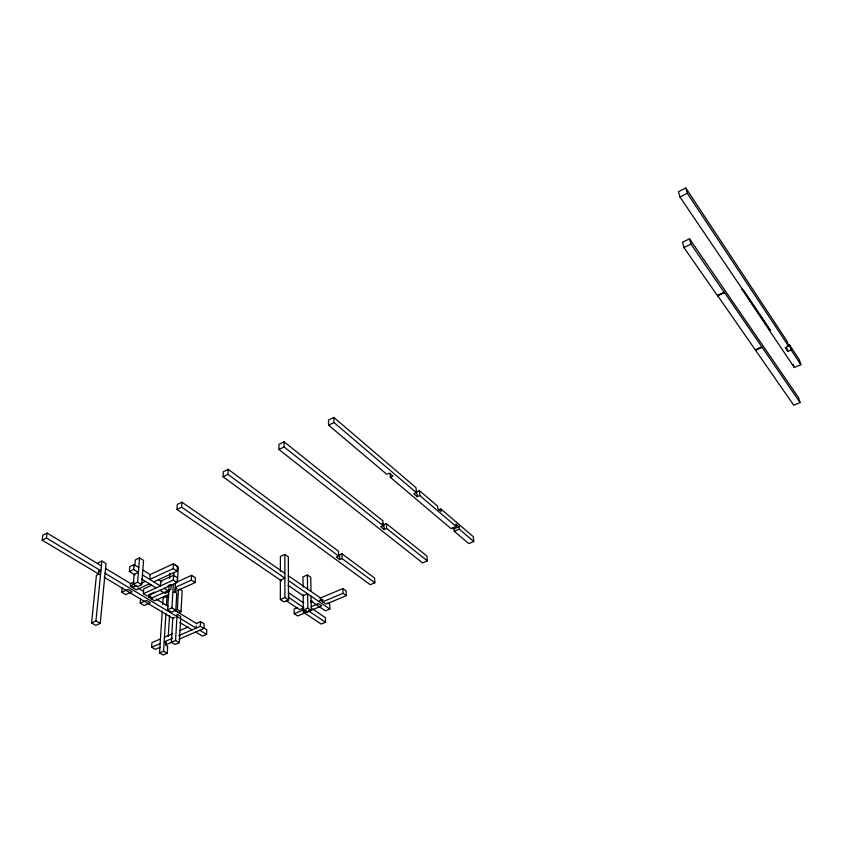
<?xml version="1.0" encoding="UTF-8"?>
<svg xmlns="http://www.w3.org/2000/svg" width="843" height="843" viewBox="0 0 843 843"><rect width="100%" height="100%" fill="white"/><g stroke="black" fill="none" stroke-linecap="round" stroke-linejoin="round"><path stroke-width="1.26" d="M278.949 449.456L278.97 444.366L284.102 441.837L382.954 520.879L383.228 525.769L380.762 526.854L384.176 529.562L386.631 528.487L427.348 560.88L422.543 562.882L278.949 449.456L284.112 446.938L284.102 441.837M280.382 571.522L280.403 556.391L284.85 554.42L288.338 556.886L288.464 599.963L283.912 601.902L280.34 599.51L280.371 580.1L284.871 578.14L181.635 507.191L181.919 502.196L177.251 504.462L176.956 509.467L281.604 580.943M339.74 559.615L336.294 557.075L338.644 556.053L228 474.356L228.158 469.298L223.258 471.701L223.079 476.759L370.203 584.694L374.819 582.776L374.587 578.024L341.931 553.777L339.592 554.789L339.74 559.615L342.089 558.603L374.819 582.776M195.692 632.039L202.499 636.117L206.609 634.368L206.798 629.71L203.416 627.666M179.011 639.173L203.943 628.509L204.143 623.831L200.55 621.649L196.419 623.42M203.943 628.509L200.339 626.328L200.55 621.649M196.314 625.759L196.198 628.109L105.08 573.293M173.658 592.26L195.154 582.608L195.386 577.803L191.572 575.358L175.502 582.639L174.859 592.018L176.788 593.209L175.808 610.227L171.498 612.134L167.599 609.784L169.137 584.916M195.154 582.608L191.329 580.174L191.572 575.358M179.338 642.682L180.771 616.391L177.062 614.147L175.565 640.49L179.338 642.682L175.144 644.474L171.371 642.282L172.815 617.624M181.024 611.681L177.325 609.436L175.26 610.353L178.958 612.598L181.024 611.681L182.162 590.806L179.422 589.099M153.711 581.849L177.114 571.132L177.399 566.285L173.479 563.777L149.622 574.789M151.814 585.2L143.742 588.878L143.384 593.683L147.304 596.043L177.167 582.534L177.441 577.708L173.574 575.263L160.697 581.143L160.37 585.959L142.435 574.894M177.42 582.123L178.284 567.065L174.49 564.641M177.325 609.436L178.431 589.837M177.167 582.534L173.279 580.089L173.574 575.263M175.808 610.227L171.919 607.877L173.321 584.294M173.795 576.433L174.027 572.502M162.235 611.175L159.538 652.956L163.215 655.032L167.241 653.325L167.662 646.296L165.839 645.253L166.05 641.755M168.263 636.423L169.527 615.516M177.114 571.132L173.184 568.635L173.479 563.777M159.538 652.956L163.574 651.239L165.945 613.346M166.429 605.506L166.998 596.349L163.078 598.109L162.657 604.642M169.538 578.372L169.864 573.135M160.022 647.298L155.27 649.331L151.614 647.255L151.93 642.619L160.444 638.941M168.885 594.41L154.554 600.848L150.676 598.509L150.844 596.117L148.747 597.065L148.926 594.673M140.212 603.23L146.482 600.406L150.36 602.734L144.1 605.537L140.212 603.23L140.581 598.456M138.789 567.55L134.058 564.61L129.769 566.622L129.358 571.491L133.668 569.478L138.4 572.408L134.1 574.399L133.31 584.188L137.367 586.644L141.687 584.663L143.542 560.416L139.548 557.908L135.28 559.921L134.796 565.938M133.31 584.188L137.63 582.197L139.548 557.908M149.422 583.809L136.271 589.826L132.298 587.423L132.488 585.01L130.38 585.98L130.581 583.577L105.554 568.424M133.668 569.478L134.058 564.61M121.771 592.25L128.073 589.362L132.056 591.754L125.765 594.631L121.771 592.25L122.193 587.445M98.926 570.574L98.557 574.241L96.429 575.242L91.581 622.956L95.87 625.358L100.222 623.409L106.028 563.588L101.898 561.069L97.662 563.092M91.581 622.956L95.933 620.985L101.898 561.069M99.579 574.536L42.15 540.173L46.46 538.024L47.113 533.05L101.413 565.916M42.15 540.173L42.814 535.2L47.113 533.05M769.49 330.53L794.285 367.495L800.85 364.671L791.113 349.982L787.794 351.426L785.265 347.643L788.595 346.178L786.993 341.057L685.812 187.968L678.499 191.698L679.943 196.999L770.165 330.224L769.49 330.53L741.998 289.244L742.156 289.771M679.943 196.999L687.287 193.268L685.812 187.968M800.06 402.564L798.5 397.538L689.532 238.79L682.503 242.257L683.905 247.515L717.593 295.882L724.432 292.69L724.285 292.163L800.06 402.564L793.737 405.209L717.446 295.366L723.146 292.7M390.362 477.338L451.079 528.624L456.126 526.475L419.793 495.568L417.222 496.706L413.797 493.808L416.379 492.66L415.999 487.697L333.828 417.433L328.475 420.067L328.612 425.188L386.779 474.314L389.382 473.113L392.964 476.147L390.362 477.338L390.13 473.587M683.905 247.515L690.954 244.059L689.532 238.79M223.079 476.759L228 474.356M328.612 425.188L333.986 422.564L333.828 417.433M176.956 509.467L181.635 507.191M98.8 571.796L100.928 570.785L46.46 538.024M130.539 583.588L134.121 581.944M132.298 587.423L136.682 585.4M141.066 583.388L145.46 581.375M173.184 568.635L149.748 579.404L150.096 574.568L142.804 570.037M143.384 593.683L173.279 580.089M150.012 594.189L154.722 592.049M167.694 586.18L171.224 584.578L170.939 589.373L150.676 598.509M191.329 580.174L175.228 587.445L177.146 588.635L175.007 589.605M769.332 330.013L770.007 329.708L743.41 290.003M438.855 509.857L440.889 508.972L441.1 511.427L437.823 508.624L437.612 506.169L419.414 490.615L416.842 491.754L417.222 496.706M167.599 609.784L171.919 607.877M755.317 349.75L761.903 346.831M755.465 350.266L762.061 347.348M787.299 345.83L789.501 344.861L799.227 359.582L800.85 364.671M382.195 523.313L383.902 524.673L386.357 523.598L426.969 556.085L427.348 560.88M174.849 617.424L172.773 618.33L104.079 577.234M310.983 591.396L310.772 577.329L307.4 574.968L302.985 576.865L303.09 587.076M164.448 637.213L172.657 633.673M179.696 630.638L187.905 627.097M151.614 647.255L160.149 643.588M172.604 638.246L164.153 641.871L165.987 642.924M178.632 635.654L200.339 626.328M171.371 642.282L175.565 640.49M165.955 644.758L171.888 642.218M280.34 599.51L284.892 597.571L288.464 599.963M454.029 528.877L459.056 526.738L459.298 529.172L473.798 541.512L468.813 543.587L454.261 531.301L454.029 528.877L452.438 527.528M454.261 531.301L459.298 529.172M297.716 607.55L294.196 609.025L294.228 613.715L297.59 615.948L321.71 605.906L318.38 603.62L311.13 606.654M310.414 602.218L312.816 601.207M320.034 598.182L342.869 588.593L346.157 590.932L346.315 595.664L326.146 604.062L322.827 601.765L322.774 599.405L319.444 600.796M294.228 613.715L303.891 609.679M322.827 601.765L343.017 593.324L346.315 595.664M303.343 610.047L307.843 608.172L311.267 610.49L306.778 612.355L303.343 610.047L303.174 594.736M306.251 610.522L302.964 611.892L321.141 624.062L325.493 622.292L325.387 617.634L312.405 608.836M327.758 602.987L329.718 604.347L329.834 609.046L325.419 610.869L310.782 600.869M95.933 620.985L100.222 623.409M163.574 651.239L167.241 653.325M179.833 622.555L192.078 629.879M199.812 630.279L206.609 634.368M130.38 585.98L134.364 588.382M148.747 597.065L152.625 599.405M137.873 587.982L143.394 591.333M156.166 599.057L168.537 606.549M174.164 609.953L196.672 623.578M137.63 582.197L141.687 584.663M129.358 571.491L134.933 574.905M141.613 579.015L156.103 587.898M160.001 590.3L165.059 593.398L169.317 591.48L164.269 588.361M166.998 596.349L168.779 597.445M158.495 579.784L161.824 581.849M286.262 600.711L299.592 609.647L303.975 607.803L288.622 597.466L288.601 592.724L303.754 602.977M308.412 610.785L325.493 622.292M288.085 585.369L303.185 595.685L307.653 593.799L307.843 608.172M288.401 580.574L329.834 609.046M323.881 602.629L320.551 600.332L320.509 597.982L288.39 575.78M181.919 502.196L284.871 573.345M228.158 469.298L338.496 551.217L338.644 556.053M284.112 446.938L383.228 525.769M333.986 422.564L416.379 492.66M459.056 526.738L455.894 524.04L456.126 526.475M440.889 508.972L473.292 536.685L473.798 541.512M690.954 244.059L724.432 292.69M687.287 193.268L788.595 346.178M789.501 344.861L791.113 349.982M793.326 364.45L794.285 367.495M786.519 347.337L787.794 351.426M419.414 490.615L419.793 495.568M386.357 523.598L386.631 528.487M383.902 524.673L384.176 529.562M341.931 553.777L342.089 558.603M342.869 588.593L343.017 593.324M311.056 596.138L311.267 610.49M307.4 574.968L307.59 589.046M284.85 554.42L284.892 597.571"/></g></svg>
